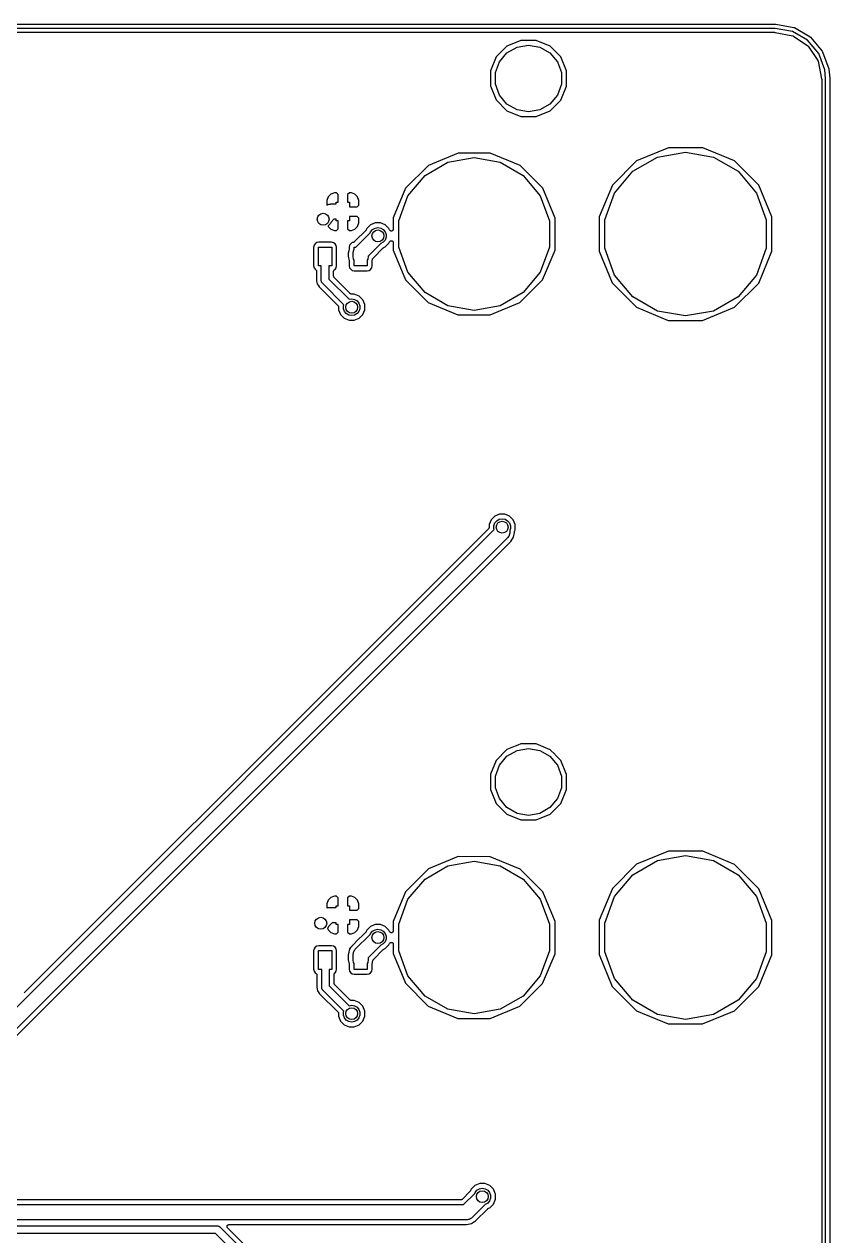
# Model space of a CAD drawing. Extents: x 51 to 137, y -158 to -25.
# Drawn here: x 93.5 to 136.5, y -90 to -25.3 of the extents above; entities that cross this region are included whole.
import ezdxf

# ---------------------------------------------------------------- set-up
doc = ezdxf.new("R2010")
doc.units = 0
doc.header["$MEASUREMENT"] = 0
doc.layers.add('BLACK', color=7, linetype='CONTINUOUS')

msp = doc.modelspace()

# ---------------------------------------------------------------- linework, layer by layer
at = {"layer": 'Black'}
for p, q in [((53.5813, -25.2857), (133.619, -25.2857)), ((133.609, -25.5143), (53.5863, -25.5143)), ((53.6226, -25.7175), (133.578, -25.7175)), ((133.578, -25.7175), (133.588, -25.7192)), ((133.588, -25.7192), (133.598, -25.7195)), ((133.598, -25.7195), (134.54, -25.9068)), ((134.531, -25.6768), (133.609, -25.5143)), ((133.619, -25.2857), (133.629, -25.2874)), ((133.629, -25.2874), (133.639, -25.2874)), ((133.639, -25.2874), (134.59, -25.4552)), ((135.332, -26.1396), (134.531, -25.6768)), ((134.59, -25.4552), (134.59, -25.4552)), ((134.59, -25.4552), (134.628, -25.4687)), ((134.628, -25.4687), (135.464, -25.9517)), ((119.284, -26.4576), (118.712, -27.0288)), ((120.032, -26.1489), (119.284, -26.4576)), ((119.287, -26.8141), (119.824, -26.5041)), ((119.824, -26.5041), (120.434, -26.3965)), ((120.84, -26.1497), (120.032, -26.1489)), ((120.434, -26.3965), (121.044, -26.5041)), ((121.587, -26.4597), (120.84, -26.1497)), ((121.044, -26.5041), (121.581, -26.8141)), ((122.158, -27.0318), (121.587, -26.4597)), ((134.54, -25.9068), (134.542, -25.9077)), ((134.542, -25.9077), (134.544, -25.9078)), ((134.544, -25.9078), (134.558, -25.914)), ((134.558, -25.914), (134.573, -25.9196)), ((134.573, -25.9196), (134.574, -25.9211)), ((134.574, -25.9211), (134.577, -25.922)), ((134.577, -25.922), (135.34, -26.4323)), ((135.927, -26.8487), (135.332, -26.1396)), ((135.34, -26.4323), (135.342, -26.4338)), ((135.342, -26.4338), (135.344, -26.4348)), ((135.344, -26.4348), (135.355, -26.446)), ((135.355, -26.446), (135.366, -26.4567)), ((135.366, -26.4567), (135.367, -26.4587)), ((135.367, -26.4587), (135.368, -26.4603)), ((135.368, -26.4603), (135.879, -27.224)), ((135.464, -25.9517), (135.495, -25.9772)), ((135.495, -25.9772), (136.115, -26.7172)), ((118.712, -27.0288), (118.402, -27.7753)), ((118.888, -27.2889), (119.287, -26.8141)), ((121.581, -26.8141), (121.98, -27.2889)), ((122.466, -27.7789), (122.158, -27.0318)), ((136.246, -27.7233), (135.927, -26.8487)), ((136.115, -26.7172), (136.135, -26.7516)), ((136.135, -26.7516), (136.466, -27.6592)), ((118.402, -27.7753), (118.402, -28.5837)), ((118.676, -27.8714), (118.888, -27.2889)), ((121.98, -27.2889), (122.192, -27.8714)), ((122.466, -28.5873), (122.466, -27.7789)), ((135.879, -27.224), (135.879, -27.2261)), ((135.879, -27.2261), (135.881, -27.2278)), ((135.881, -27.2278), (135.887, -27.2422)), ((135.887, -27.2422), (135.893, -27.2563)), ((135.893, -27.2563), (135.893, -27.2586)), ((135.893, -27.2586), (135.894, -27.2606)), ((135.894, -27.2606), (136.081, -28.2028)), ((136.286, -28.1863), (136.246, -27.7233)), ((136.466, -27.6592), (136.468, -27.6739)), ((136.468, -27.6739), (136.472, -27.6884)), ((136.472, -27.6884), (136.514, -28.1713)), ((118.676, -28.4912), (118.676, -27.8714)), ((122.192, -27.8714), (122.192, -28.4912)), ((136.081, -28.2028), (136.081, -28.2127)), ((136.081, -28.2127), (136.083, -28.2226)), ((136.083, -28.2226), (136.083, -119.88)), ((136.286, -119.911), (136.286, -28.1863)), ((136.514, -28.1713), (136.514, -28.1763)), ((136.514, -28.1763), (136.515, -28.1813)), ((136.515, -28.1813), (136.515, -119.921)), ((118.402, -28.5837), (118.71, -29.3308)), ((118.888, -29.0737), (118.676, -28.4912)), ((119.287, -29.5485), (118.888, -29.0737)), ((121.98, -29.0737), (121.581, -29.5485)), ((122.192, -28.4912), (121.98, -29.0737)), ((122.156, -29.3338), (122.466, -28.5873)), ((118.71, -29.3308), (119.281, -29.9029)), ((119.824, -29.8585), (119.287, -29.5485)), ((121.581, -29.5485), (121.044, -29.8585)), ((121.584, -29.9049), (122.156, -29.3338)), ((119.281, -29.9029), (120.028, -30.2129)), ((120.434, -29.9661), (119.824, -29.8585)), ((120.028, -30.2129), (120.836, -30.2137)), ((121.044, -29.8585), (120.434, -29.9661)), ((120.836, -30.2137), (121.584, -29.9049)), ((116.678, -32.1709), (115.09, -32.8268)), ((118.396, -32.1724), (116.678, -32.1709)), ((119.982, -32.8311), (118.396, -32.1724)), ((127.903, -31.8787), (126.208, -32.5791)), ((127.32, -32.3806), (128.816, -32.1169)), ((129.737, -31.8803), (127.903, -31.8787)), ((128.816, -32.1169), (130.312, -32.3806)), ((131.431, -32.5836), (129.737, -31.8803)), ((115.09, -32.8268), (113.875, -34.0405)), ((114.911, -33.3645), (116.138, -32.6561)), ((116.138, -32.6561), (117.533, -32.4101)), ((117.533, -32.4101), (118.928, -32.6561)), ((118.928, -32.6561), (120.155, -33.3645)), ((121.196, -34.0468), (119.982, -32.8311)), ((126.208, -32.5791), (124.91, -33.8748)), ((126.005, -33.1399), (127.32, -32.3806)), ((130.312, -32.3806), (131.627, -33.1399)), ((132.727, -33.8816), (131.431, -32.5836)), ((114, -34.4498), (114.911, -33.3645)), ((120.155, -33.3645), (121.066, -34.4498)), ((125.029, -34.3032), (126.005, -33.1399)), ((131.627, -33.1399), (132.603, -34.3032)), ((110.076, -34.2823), (109.89, -34.3597)), ((110.181, -34.2823), (110.076, -34.2823)), ((110.274, -34.3752), (110.181, -34.2823)), ((110.875, -34.2823), (110.782, -34.3752)), ((110.98, -34.2823), (110.875, -34.2823)), ((111.166, -34.3597), (110.98, -34.2823)), ((113.875, -34.0405), (113.216, -35.6269)), ((121.852, -35.6345), (121.196, -34.0468)), ((124.91, -33.8748), (124.207, -35.5686)), ((133.427, -35.5766), (132.727, -33.8816)), ((109.747, -34.5026), (109.669, -34.6893)), ((109.669, -34.6893), (109.669, -34.9438)), ((109.673, -34.9472), (109.708, -34.9226)), ((109.708, -34.9226), (109.725, -34.9179)), ((109.725, -34.9179), (109.741, -34.9089)), ((109.741, -34.9089), (109.793, -34.8997)), ((109.89, -34.3597), (109.747, -34.5026)), ((109.793, -34.8997), (109.844, -34.886)), ((109.844, -34.886), (109.862, -34.8875)), ((109.862, -34.8875), (109.88, -34.8844)), ((109.88, -34.8844), (110.177, -34.8844)), ((110.177, -34.8844), (110.177, -34.7903)), ((110.177, -34.7903), (110.274, -34.7903)), ((110.274, -34.7903), (110.274, -34.3752)), ((110.782, -34.3752), (110.782, -34.7903)), ((110.782, -34.7903), (110.879, -34.7903)), ((110.879, -34.7903), (110.879, -35.0367)), ((111.309, -34.5026), (111.166, -34.3597)), ((111.387, -34.6893), (111.309, -34.5026)), ((111.387, -34.9438), (111.387, -34.6893)), ((113.515, -35.7812), (114, -34.4498)), ((121.066, -34.4498), (121.551, -35.7812)), ((124.51, -35.7303), (125.029, -34.3032)), ((132.603, -34.3032), (133.122, -35.7303)), ((109.669, -34.9438), (109.673, -34.9472)), ((110.879, -35.0367), (111.294, -35.0367)), ((111.294, -35.5447), (110.879, -35.5447)), ((110.879, -35.5447), (110.879, -35.7911)), ((111.294, -35.0367), (111.387, -34.9438)), ((111.387, -35.6376), (111.294, -35.5447)), ((124.207, -35.5686), (124.205, -37.4026)), ((133.425, -37.4106), (133.427, -35.5766)), ((109.761, -36.039), (109.736, -36.0532)), ((109.736, -36.0532), (109.747, -36.0789)), ((109.747, -36.0789), (109.89, -36.2218)), ((109.86, -35.9203), (109.761, -36.039)), ((109.88, -35.8654), (109.86, -35.9203)), ((110.048, -35.6972), (109.88, -35.8654)), ((109.89, -36.2218), (110.076, -36.2991)), ((110.177, -35.6972), (110.048, -35.6972)), ((110.177, -35.7911), (110.177, -35.6972)), ((110.274, -35.7911), (110.177, -35.7911)), ((110.181, -36.2991), (110.274, -36.2062)), ((110.274, -36.2062), (110.274, -35.7911)), ((110.879, -35.7911), (110.782, -35.7911)), ((110.782, -35.7911), (110.782, -36.2062)), ((110.782, -36.2062), (110.875, -36.2991)), ((110.98, -36.2991), (111.166, -36.2218)), ((111.166, -36.2218), (111.309, -36.0789)), ((111.309, -36.0789), (111.387, -35.8921)), ((111.387, -35.8921), (111.387, -35.6376)), ((111.803, -36.19), (111.773, -36.2638)), ((112, -35.9937), (111.803, -36.19)), ((112.257, -35.8876), (112, -35.9937)), ((112.108, -36.2444), (112.242, -36.1669)), ((112.242, -36.1669), (112.395, -36.14)), ((112.535, -35.8878), (112.257, -35.8876)), ((112.395, -36.14), (112.548, -36.1669)), ((112.791, -35.9944), (112.535, -35.8878)), ((112.548, -36.1669), (112.682, -36.2444)), ((112.988, -36.191), (112.791, -35.9944)), ((113.02, -36.269), (112.988, -36.191)), ((113.216, -35.6269), (113.215, -36.2303)), ((113.515, -37.198), (113.515, -35.7812)), ((121.551, -35.7812), (121.551, -37.198)), ((121.85, -37.3523), (121.852, -35.6345)), ((124.51, -37.2489), (124.51, -35.7303)), ((133.122, -35.7303), (133.122, -37.2489)), ((110.076, -36.2991), (110.181, -36.2991)), ((110.875, -36.2991), (110.98, -36.2991)), ((111.387, -36.6607), (111.138, -36.9093)), ((111.218, -37.1881), (111.989, -36.4178)), ((111.56, -36.4873), (111.387, -36.6607)), ((111.751, -36.2967), (111.56, -36.4872)), ((111.56, -36.4872), (111.56, -36.4873)), ((111.56, -36.4873), (111.56, -36.4873)), ((111.752, -36.2949), (111.751, -36.2967)), ((111.754, -36.2935), (111.752, -36.2949)), ((111.762, -36.2805), (111.754, -36.2935)), ((111.771, -36.2678), (111.762, -36.2805)), ((111.773, -36.2638), (111.771, -36.2657)), ((111.771, -36.2657), (111.771, -36.2678)), ((111.989, -36.4178), (112.009, -36.3631)), ((112.009, -36.3631), (112.108, -36.2444)), ((112.682, -36.2444), (112.781, -36.3631)), ((112.781, -36.8093), (112.682, -36.928)), ((112.781, -36.3631), (112.834, -36.5087)), ((112.834, -36.6637), (112.781, -36.8093)), ((112.834, -36.5087), (112.834, -36.6637)), ((113.028, -36.2821), (113.02, -36.269)), ((113.036, -36.2955), (113.028, -36.2821)), ((113.037, -36.2969), (113.036, -36.2955)), ((113.039, -36.2988), (113.037, -36.2969)), ((113.038, -36.8747), (113.05, -36.8653)), ((113.051, -36.3082), (113.039, -36.2988)), ((113.05, -36.8653), (113.062, -36.8554)), ((113.063, -36.3182), (113.051, -36.3082)), ((113.062, -36.8554), (113.064, -36.8546)), ((113.065, -36.3189), (113.063, -36.3182)), ((113.064, -36.8546), (113.066, -36.8533)), ((113.067, -36.3203), (113.065, -36.3189)), ((113.066, -36.8533), (113.081, -36.8486)), ((113.081, -36.325), (113.067, -36.3203)), ((113.096, -36.3303), (113.081, -36.325)), ((113.081, -36.8486), (113.095, -36.8434)), ((113.095, -36.8434), (113.098, -36.8434)), ((113.098, -36.3303), (113.096, -36.3303)), ((113.1, -36.3309), (113.098, -36.3303)), ((113.098, -36.8434), (113.1, -36.8427)), ((113.116, -36.3303), (113.1, -36.3309)), ((113.1, -36.8427), (113.115, -36.8434)), ((113.115, -36.8434), (113.131, -36.8434)), ((113.131, -36.3303), (113.116, -36.3303)), ((113.133, -36.3295), (113.131, -36.3303)), ((113.131, -36.8434), (113.133, -36.8442)), ((113.136, -36.3294), (113.133, -36.3295)), ((113.133, -36.8442), (113.135, -36.8443)), ((113.135, -36.8443), (113.149, -36.8502)), ((113.15, -36.3235), (113.136, -36.3294)), ((113.149, -36.8502), (113.164, -36.8555)), ((113.164, -36.3183), (113.15, -36.3235)), ((113.166, -36.3168), (113.164, -36.3183)), ((113.164, -36.8555), (113.166, -36.8569)), ((113.168, -36.316), (113.166, -36.3168)), ((113.166, -36.8569), (113.168, -36.8578)), ((113.18, -36.3055), (113.168, -36.316)), ((113.168, -36.8578), (113.179, -36.8682)), ((113.179, -36.8682), (113.191, -36.8782)), ((113.191, -36.2956), (113.18, -36.3055)), ((113.193, -36.2937), (113.191, -36.2956)), ((113.194, -36.2921), (113.193, -36.2937)), ((113.201, -36.2784), (113.194, -36.2921)), ((113.209, -36.2651), (113.201, -36.2784)), ((113.21, -36.2609), (113.209, -36.2629)), ((113.209, -36.2629), (113.209, -36.2651)), ((113.213, -36.2455), (113.21, -36.2609)), ((113.215, -36.2303), (113.213, -36.2455)), ((108.989, -37.0883), (108.967, -37.1982)), ((108.967, -37.1982), (108.967, -38.1791)), ((109.046, -37.0039), (108.989, -37.0883)), ((109.131, -36.9478), (109.046, -37.0039)), ((109.237, -36.9271), (109.131, -36.9478)), ((109.228, -38.1889), (109.228, -37.1881)), ((109.228, -37.1881), (109.929, -37.1881)), ((109.918, -36.9271), (109.237, -36.9271)), ((110.028, -36.9492), (109.918, -36.9271)), ((109.929, -37.1881), (109.929, -38.1889)), ((110.113, -37.0062), (110.028, -36.9492)), ((110.169, -37.0915), (110.113, -37.0062)), ((110.19, -37.1979), (110.169, -37.0915)), ((110.19, -38.1788), (110.19, -37.1979)), ((110.843, -37.3871), (110.818, -37.5131)), ((110.818, -37.5131), (110.818, -37.6785)), ((110.865, -37.2772), (110.843, -37.3871)), ((110.843, -37.3871), (110.843, -37.3871)), ((110.843, -37.3871), (110.843, -37.3871)), ((110.866, -37.2574), (110.865, -37.2672)), ((110.865, -37.2672), (110.865, -37.2772)), ((110.889, -37.0883), (110.866, -37.1982)), ((110.866, -37.1982), (110.866, -37.2574)), ((110.945, -37.0039), (110.889, -37.0883)), ((111.031, -36.9478), (110.945, -37.0039)), ((111.085, -36.9372), (111.031, -36.9478)), ((111.072, -37.5031), (111.075, -37.4855)), ((111.072, -37.6885), (111.072, -37.5031)), ((111.073, -37.4677), (111.087, -37.4164)), ((111.075, -37.4855), (111.073, -37.4677)), ((111.097, -36.9327), (111.085, -36.9372)), ((111.087, -37.4164), (111.096, -37.3641)), ((111.096, -37.3641), (111.105, -37.3486)), ((111.109, -36.9295), (111.097, -36.9327)), ((111.105, -37.3486), (111.11, -37.3313)), ((111.113, -36.9265), (111.109, -36.9295)), ((111.11, -37.3313), (111.127, -37.306)), ((111.118, -36.9246), (111.113, -36.9265)), ((111.128, -36.9164), (111.118, -36.9246)), ((111.127, -37.306), (111.127, -37.1881)), ((111.127, -37.1881), (111.218, -37.1881)), ((111.138, -36.9093), (111.128, -36.9164)), ((112.554, -37.0016), (111.884, -37.6714)), ((112.136, -37.7792), (112.684, -37.2309)), ((112.682, -36.928), (112.554, -37.0016)), ((112.684, -37.2309), (112.686, -37.2295)), ((112.686, -37.2295), (112.688, -37.2277)), ((112.688, -37.2277), (112.701, -37.2195)), ((112.701, -37.2195), (112.713, -37.2106)), ((112.713, -37.2106), (112.715, -37.21)), ((112.715, -37.21), (112.717, -37.2088)), ((112.717, -37.2088), (112.79, -37.1787)), ((112.79, -37.1787), (112.987, -36.9824)), ((112.987, -36.9824), (113.019, -36.9045)), ((113.019, -36.9045), (113.027, -36.8914)), ((113.027, -36.8914), (113.035, -36.878)), ((113.035, -36.878), (113.037, -36.8766)), ((113.037, -36.8766), (113.038, -36.8747)), ((113.191, -36.8782), (113.192, -36.8801)), ((113.192, -36.8801), (113.194, -36.8816)), ((113.194, -36.8816), (113.201, -36.8954)), ((113.201, -36.8954), (113.209, -36.9088)), ((113.209, -36.9088), (113.209, -36.911)), ((113.209, -36.911), (113.21, -36.913)), ((113.21, -36.913), (113.212, -36.9283)), ((113.212, -36.9283), (113.215, -36.9435)), ((113.215, -36.9435), (113.214, -37.3447)), ((113.214, -37.3447), (113.87, -38.9324)), ((114, -38.5294), (113.515, -37.198)), ((121.551, -37.198), (121.066, -38.5294)), ((121.191, -38.9387), (121.85, -37.3523)), ((124.205, -37.4026), (124.905, -39.0976)), ((125.029, -38.676), (124.51, -37.2489)), ((133.122, -37.2489), (132.603, -38.676)), ((132.722, -39.1044), (133.425, -37.4106)), ((110.818, -37.6785), (110.865, -37.9144)), ((110.865, -37.9144), (110.865, -37.9244)), ((110.865, -37.9244), (110.866, -37.9342)), ((110.866, -37.9342), (110.866, -38.1791)), ((111.096, -37.8275), (111.072, -37.6885)), ((111.127, -37.8818), (111.096, -37.8275)), ((111.127, -38.1889), (111.127, -37.8818)), ((111.86, -37.8275), (111.828, -37.8819)), ((111.828, -37.8819), (111.828, -38.1889)), ((111.884, -37.6885), (111.86, -37.8275)), ((111.884, -37.6714), (111.884, -37.6885)), ((112.089, -37.9346), (112.091, -37.9248)), ((112.089, -38.1788), (112.089, -37.9346)), ((112.091, -37.9148), (112.108, -37.8313)), ((112.091, -37.9248), (112.091, -37.9148)), ((112.108, -37.8313), (112.112, -37.8199)), ((112.112, -37.8199), (112.116, -37.8081)), ((112.116, -37.8081), (112.119, -37.8036)), ((112.119, -37.8036), (112.121, -37.7984)), ((112.121, -37.7984), (112.129, -37.7892)), ((112.129, -37.7892), (112.136, -37.7792)), ((108.967, -38.1791), (108.987, -38.2854)), ((108.987, -38.2854), (109.043, -38.3708)), ((109.043, -38.3708), (109.076, -38.3929)), ((109.076, -38.3929), (109.086, -38.4028)), ((109.086, -38.4028), (109.097, -38.4118)), ((109.097, -38.4118), (109.099, -38.4149)), ((109.099, -38.4149), (109.101, -38.4174)), ((109.101, -38.4174), (109.108, -38.4302)), ((109.108, -38.4302), (109.115, -38.4424)), ((109.115, -38.4424), (109.115, -38.4459)), ((109.115, -38.4459), (109.117, -38.4492)), ((109.117, -38.4492), (109.118, -38.4632)), ((109.118, -38.4632), (109.121, -38.4771)), ((109.121, -38.4771), (109.121, -38.9663)), ((109.375, -38.1889), (109.228, -38.1889)), ((109.375, -38.9763), (109.375, -38.1889)), ((109.929, -38.1889), (109.781, -38.1889)), ((109.781, -38.1889), (109.781, -38.8921)), ((110.035, -38.4774), (110.038, -38.4629)), ((110.035, -38.7448), (110.035, -38.4774)), ((110.036, -38.7492), (110.035, -38.7448)), ((110.036, -38.7537), (110.036, -38.7492)), ((110.039, -38.7665), (110.036, -38.7537)), ((110.038, -38.4629), (110.039, -38.4482)), ((110.039, -38.4482), (110.041, -38.4456)), ((110.041, -38.7796), (110.039, -38.7665)), ((110.041, -38.4426), (110.049, -38.4299)), ((110.041, -38.4456), (110.041, -38.4426)), ((110.044, -38.7834), (110.041, -38.7796)), ((110.045, -38.7878), (110.044, -38.7834)), ((110.052, -38.7986), (110.045, -38.7878)), ((110.049, -38.4299), (110.055, -38.4167)), ((110.059, -38.8101), (110.052, -38.7986)), ((110.055, -38.4167), (110.057, -38.4146)), ((110.057, -38.4146), (110.059, -38.4121)), ((110.059, -38.4121), (110.07, -38.4026)), ((110.062, -38.813), (110.059, -38.8101)), ((110.065, -38.8167), (110.062, -38.813)), ((110.07, -38.4026), (110.081, -38.3925)), ((110.081, -38.3925), (110.111, -38.3731)), ((110.111, -38.3731), (110.167, -38.2887)), ((110.167, -38.2887), (110.19, -38.1788)), ((110.866, -38.1791), (110.887, -38.2854)), ((110.887, -38.2854), (110.943, -38.3708)), ((110.943, -38.3708), (111.028, -38.4278)), ((111.028, -38.4278), (111.138, -38.4498)), ((111.828, -38.1889), (111.127, -38.1889)), ((111.138, -38.4498), (111.819, -38.4498)), ((111.819, -38.4498), (111.925, -38.4292)), ((111.925, -38.4292), (112.01, -38.3731)), ((112.01, -38.3731), (112.067, -38.2887)), ((112.067, -38.2887), (112.089, -38.1788)), ((114.911, -39.6147), (114, -38.5294)), ((121.066, -38.5294), (120.155, -39.6147)), ((126.005, -39.8393), (125.029, -38.676)), ((132.603, -38.676), (131.627, -39.8393)), ((109.121, -38.9663), (109.141, -39.0685)), ((109.141, -39.0685), (109.141, -39.0685)), ((109.141, -39.0685), (109.141, -39.0685)), ((109.141, -39.0685), (109.157, -39.1505)), ((109.157, -39.1505), (109.205, -39.2215)), ((109.205, -39.2215), (109.205, -39.2215)), ((109.205, -39.2215), (109.205, -39.2215)), ((109.205, -39.2215), (109.262, -39.3067)), ((109.262, -39.3067), (110.27, -40.3146)), ((109.376, -38.9851), (109.375, -38.9763)), ((109.376, -38.994), (109.376, -38.9851)), ((109.382, -39.0197), (109.376, -38.994)), ((109.387, -39.0458), (109.382, -39.0197)), ((109.392, -39.0535), (109.387, -39.0458)), ((109.394, -39.0622), (109.392, -39.0535)), ((109.409, -39.0839), (109.394, -39.0622)), ((109.422, -39.1069), (109.409, -39.0839)), ((109.429, -39.1127), (109.422, -39.1069)), ((109.434, -39.12), (109.429, -39.1127)), ((110.578, -40.2641), (109.434, -39.12)), ((109.781, -38.8921), (110.863, -39.9738)), ((110.274, -39.0257), (110.065, -38.8167)), ((110.304, -39.0555), (110.274, -39.0257)), ((110.916, -39.6679), (110.304, -39.0555)), ((110.304, -39.0555), (110.304, -39.0555)), ((113.87, -38.9324), (115.084, -40.1481)), ((119.976, -40.1524), (121.191, -38.9387)), ((124.905, -39.0976), (126.201, -40.3956)), ((131.424, -40.4001), (132.722, -39.1044)), ((110.863, -39.9738), (110.998, -39.95)), ((110.92, -39.6705), (110.916, -39.6679)), ((110.923, -39.6739), (110.92, -39.6705)), ((110.934, -39.6805), (110.923, -39.6739)), ((110.945, -39.6882), (110.934, -39.6805)), ((110.949, -39.6893), (110.945, -39.6882)), ((110.953, -39.6915), (110.949, -39.6893)), ((110.966, -39.6939), (110.953, -39.6915)), ((110.979, -39.6973), (110.966, -39.6939)), ((110.984, -39.6969), (110.979, -39.6973)), ((110.988, -39.6977), (110.984, -39.6969)), ((111.138, -39.6978), (110.988, -39.6977)), ((110.998, -39.95), (111.151, -39.9769)), ((111.394, -39.8044), (111.138, -39.6978)), ((111.151, -39.9769), (111.285, -40.0544)), ((111.285, -40.0544), (111.384, -40.1731)), ((111.591, -40.001), (111.394, -39.8044)), ((111.697, -40.2579), (111.591, -40.001)), ((116.138, -40.3231), (114.911, -39.6147)), ((120.155, -39.6147), (118.928, -40.3231)), ((127.32, -40.5986), (126.005, -39.8393)), ((131.627, -39.8393), (130.312, -40.5986)), ((110.27, -40.3146), (110.272, -40.3183)), ((110.272, -40.3183), (110.276, -40.3212)), ((110.276, -40.3212), (110.282, -40.3326)), ((110.282, -40.3326), (110.29, -40.3435)), ((110.29, -40.3435), (110.291, -40.3478)), ((110.291, -40.3478), (110.293, -40.3517)), ((110.293, -40.3517), (110.296, -40.3648)), ((110.296, -40.3648), (110.299, -40.3775)), ((110.299, -40.3775), (110.299, -40.382)), ((110.299, -40.382), (110.3, -40.3865)), ((110.3, -40.3865), (110.299, -40.5345)), ((110.299, -40.5345), (110.405, -40.7914)), ((110.559, -40.3187), (110.578, -40.2641)), ((110.559, -40.4737), (110.559, -40.3187)), ((110.612, -40.6193), (110.559, -40.4737)), ((110.711, -40.738), (110.612, -40.6193)), ((110.845, -40.8155), (110.711, -40.738)), ((111.285, -40.738), (111.151, -40.8155)), ((111.384, -40.6193), (111.285, -40.738)), ((111.384, -40.1731), (111.437, -40.3187)), ((111.437, -40.4737), (111.384, -40.6193)), ((111.437, -40.3187), (111.437, -40.4737)), ((111.59, -40.7924), (111.696, -40.5357)), ((111.696, -40.5357), (111.697, -40.2579)), ((115.084, -40.1481), (116.67, -40.8068)), ((117.533, -40.5691), (116.138, -40.3231)), ((118.928, -40.3231), (117.533, -40.5691)), ((118.388, -40.8083), (119.976, -40.1524)), ((126.201, -40.3956), (127.895, -41.0989)), ((128.816, -40.8623), (127.32, -40.5986)), ((130.312, -40.5986), (128.816, -40.8623)), ((129.729, -41.1005), (131.424, -40.4001)), ((110.405, -40.7914), (110.602, -40.988)), ((110.602, -40.988), (110.858, -41.0946)), ((110.998, -40.8424), (110.845, -40.8155)), ((110.858, -41.0946), (111.136, -41.0948)), ((111.151, -40.8155), (110.998, -40.8424)), ((111.136, -41.0948), (111.393, -40.9887)), ((111.393, -40.9887), (111.59, -40.7924)), ((116.67, -40.8068), (118.388, -40.8083)), ((127.895, -41.0989), (129.729, -41.1005)), ((118.437, -51.7434), (118.331, -52)), ((118.634, -51.5471), (118.437, -51.7434)), ((118.891, -51.441), (118.634, -51.5471)), ((118.742, -51.7978), (118.876, -51.7203)), ((118.876, -51.7203), (119.029, -51.6934)), ((119.169, -51.4412), (118.891, -51.441)), ((119.029, -51.6934), (119.182, -51.7203)), ((119.425, -51.5478), (119.169, -51.4412)), ((119.182, -51.7203), (119.316, -51.7978)), ((119.622, -51.7444), (119.425, -51.5478)), ((119.728, -52.0013), (119.622, -51.7444)), ((84.8244, -86.0574), (118.61, -52.2721)), ((118.301, -52.2217), (111.697, -58.8259)), ((118.303, -52.2181), (118.301, -52.2217)), ((118.307, -52.2153), (118.303, -52.2181)), ((118.313, -52.2037), (118.307, -52.2153)), ((118.321, -52.1928), (118.313, -52.2037)), ((118.322, -52.1885), (118.321, -52.1928)), ((118.324, -52.1847), (118.322, -52.1885)), ((118.327, -52.1716), (118.324, -52.1847)), ((118.33, -52.1587), (118.327, -52.1716)), ((118.331, -52.15), (118.33, -52.1543)), ((118.33, -52.1543), (118.33, -52.1587)), ((118.331, -52), (118.331, -52.15)), ((118.59, -52.0621), (118.643, -51.9165)), ((118.59, -52.2171), (118.59, -52.0621)), ((118.61, -52.2721), (118.59, -52.2171)), ((118.643, -51.9165), (118.742, -51.7978)), ((119.316, -51.7978), (119.416, -51.9165)), ((119.416, -51.9165), (119.469, -52.0621)), ((119.469, -52.2171), (119.435, -52.3078)), ((119.435, -52.3078), (119.435, -52.4274)), ((119.469, -52.0621), (119.469, -52.2171)), ((119.689, -52.3909), (119.69, -52.3886)), ((119.689, -52.4174), (119.689, -52.3909)), ((119.69, -52.3863), (119.693, -52.3713)), ((119.69, -52.3886), (119.69, -52.3863)), ((119.693, -52.3713), (119.696, -52.3561)), ((119.696, -52.3561), (119.697, -52.3541)), ((119.697, -52.3519), (119.727, -52.2791)), ((119.697, -52.3541), (119.697, -52.3519)), ((119.727, -52.2791), (119.728, -52.0013)), ((119.316, -52.7148), (85.2801, -86.7512)), ((85.4667, -86.9237), (119.489, -52.9015)), ((119.327, -52.7001), (119.316, -52.7148)), ((119.34, -52.6886), (119.327, -52.7001)), ((119.367, -52.6426), (119.34, -52.6886)), ((119.397, -52.5992), (119.367, -52.6426)), ((119.402, -52.5819), (119.397, -52.5992)), ((119.411, -52.5664), (119.402, -52.5819)), ((119.42, -52.5141), (119.411, -52.5664)), ((119.434, -52.4628), (119.42, -52.5141)), ((119.435, -52.4274), (119.432, -52.445)), ((119.432, -52.445), (119.434, -52.4628)), ((119.489, -52.9015), (119.637, -52.6794)), ((119.637, -52.6794), (119.689, -52.4174)), ((111.697, -58.8259), (93.5239, -76.9986)), ((119.284, -64.0191), (118.712, -64.5903)), ((119.728, -63.836), (119.284, -64.0191)), ((119.868, -63.778), (119.728, -63.836)), ((119.824, -64.0656), (120.434, -63.958)), ((120.032, -63.7104), (119.868, -63.778)), ((119.868, -63.778), (119.868, -63.778)), ((120.84, -63.7112), (120.032, -63.7104)), ((120.434, -63.958), (121.044, -64.0656)), ((121.587, -64.0212), (120.84, -63.7112)), ((121.852, -64.2868), (121.587, -64.0212)), ((118.712, -64.5903), (118.402, -65.3368)), ((118.888, -64.8504), (119.287, -64.3756)), ((119.287, -64.3756), (119.824, -64.0656)), ((121.044, -64.0656), (121.581, -64.3756)), ((121.581, -64.3756), (121.98, -64.8504)), ((121.881, -64.3166), (121.852, -64.2868)), ((122.158, -64.5933), (121.881, -64.3166)), ((122.466, -65.3404), (122.158, -64.5933)), ((118.676, -65.4329), (118.888, -64.8504)), ((121.98, -64.8504), (122.192, -65.4329)), ((118.402, -65.3368), (118.402, -66.1452)), ((118.676, -66.0527), (118.676, -65.4329)), ((122.192, -65.4329), (122.192, -66.0527)), ((122.466, -66.1488), (122.466, -65.3404)), ((118.402, -66.1452), (118.71, -66.8923)), ((118.888, -66.6352), (118.676, -66.0527)), ((122.192, -66.0527), (121.98, -66.6352)), ((122.156, -66.8953), (122.466, -66.1488)), ((118.71, -66.8923), (119.281, -67.4644)), ((119.287, -67.11), (118.888, -66.6352)), ((119.824, -67.42), (119.287, -67.11)), ((121.581, -67.11), (121.044, -67.42)), ((121.98, -66.6352), (121.581, -67.11)), ((121.584, -67.4664), (122.156, -66.8953)), ((119.281, -67.4644), (120.028, -67.7744)), ((120.434, -67.5276), (119.824, -67.42)), ((120.028, -67.7744), (120.836, -67.7752)), ((121.044, -67.42), (120.434, -67.5276)), ((120.836, -67.7752), (121.584, -67.4664)), ((116.678, -69.7325), (115.09, -70.3884)), ((118.396, -69.734), (116.678, -69.7325)), ((119.982, -70.3927), (118.396, -69.734)), ((127.903, -69.4403), (126.208, -70.1407)), ((127.32, -69.9422), (128.816, -69.6785)), ((129.737, -69.4419), (127.903, -69.4403)), ((128.816, -69.6785), (130.312, -69.9422)), ((131.431, -70.1452), (129.737, -69.4419)), ((115.09, -70.3884), (113.875, -71.6021)), ((114.911, -70.9261), (116.138, -70.2177)), ((116.138, -70.2177), (117.533, -69.9717)), ((117.533, -69.9717), (118.928, -70.2177)), ((118.928, -70.2177), (120.155, -70.9261)), ((121.196, -71.6084), (119.982, -70.3927)), ((126.208, -70.1407), (124.91, -71.4364)), ((126.005, -70.7015), (127.32, -69.9422)), ((130.312, -69.9422), (131.627, -70.7015)), ((132.727, -71.4432), (131.431, -70.1452)), ((114, -72.0114), (114.911, -70.9261)), ((120.155, -70.9261), (121.066, -72.0114)), ((125.029, -71.8648), (126.005, -70.7015)), ((131.627, -70.7015), (132.603, -71.8648)), ((113.875, -71.6021), (113.216, -73.1885)), ((121.852, -73.1961), (121.196, -71.6084)), ((124.91, -71.4364), (124.207, -73.1302)), ((133.427, -73.1382), (132.727, -71.4432)), ((109.747, -72.0642), (109.669, -72.2509)), ((109.669, -72.2509), (109.669, -72.4661)), ((109.697, -72.4612), (109.749, -72.4474)), ((109.89, -71.9213), (109.747, -72.0642)), ((109.749, -72.4474), (109.766, -72.449)), ((109.766, -72.449), (109.784, -72.4459)), ((109.784, -72.4459), (110.177, -72.4459)), ((110.076, -71.8439), (109.89, -71.9213)), ((110.181, -71.8439), (110.076, -71.8439)), ((110.177, -72.4459), (110.177, -72.3519)), ((110.177, -72.3519), (110.274, -72.3519)), ((110.274, -71.9368), (110.181, -71.8439)), ((110.274, -72.3519), (110.274, -71.9368)), ((110.875, -71.8439), (110.782, -71.9368)), ((110.782, -71.9368), (110.782, -72.3519)), ((110.782, -72.3519), (110.879, -72.3519)), ((110.98, -71.8439), (110.875, -71.8439)), ((110.879, -72.3519), (110.879, -72.5983)), ((111.166, -71.9213), (110.98, -71.8439)), ((111.309, -72.0642), (111.166, -71.9213)), ((111.387, -72.2509), (111.309, -72.0642)), ((111.387, -72.5054), (111.387, -72.2509)), ((113.515, -73.3428), (114, -72.0114)), ((121.066, -72.0114), (121.551, -73.3428)), ((124.51, -73.2919), (125.029, -71.8648)), ((132.603, -71.8648), (133.122, -73.2919)), ((109.669, -72.4661), (109.697, -72.4612)), ((110.879, -72.5983), (111.294, -72.5983)), ((111.294, -72.5983), (111.387, -72.5054)), ((109.733, -73.5123), (109.707, -73.544)), ((109.707, -73.544), (109.747, -73.6405)), ((109.753, -73.4577), (109.733, -73.5123)), ((109.747, -73.6405), (109.89, -73.7834)), ((109.952, -73.2587), (109.753, -73.4577)), ((110.177, -73.2587), (109.952, -73.2587)), ((110.177, -73.3527), (110.177, -73.2587)), ((110.274, -73.3527), (110.177, -73.3527)), ((110.274, -73.7678), (110.274, -73.3527)), ((110.879, -73.3527), (110.782, -73.3527)), ((110.782, -73.3527), (110.782, -73.7678)), ((111.294, -73.1063), (110.879, -73.1063)), ((110.879, -73.1063), (110.879, -73.3527)), ((111.166, -73.7834), (111.309, -73.6405)), ((111.387, -73.1992), (111.294, -73.1063)), ((111.309, -73.6405), (111.387, -73.4537)), ((111.387, -73.4537), (111.387, -73.1992)), ((111.762, -73.7455), (111.754, -73.7585)), ((111.771, -73.7328), (111.762, -73.7455)), ((111.773, -73.7288), (111.771, -73.7307)), ((111.771, -73.7307), (111.771, -73.7328)), ((111.803, -73.655), (111.773, -73.7288)), ((112, -73.4587), (111.803, -73.655)), ((112.257, -73.3526), (112, -73.4587)), ((112.009, -73.8281), (112.108, -73.7094)), ((112.108, -73.7094), (112.242, -73.6319)), ((112.242, -73.6319), (112.395, -73.605)), ((112.535, -73.3528), (112.257, -73.3526)), ((112.395, -73.605), (112.548, -73.6319)), ((112.791, -73.4594), (112.535, -73.3528)), ((112.548, -73.6319), (112.682, -73.7094)), ((112.682, -73.7094), (112.781, -73.8281)), ((112.988, -73.656), (112.791, -73.4594)), ((113.02, -73.7342), (112.988, -73.656)), ((113.028, -73.7473), (113.02, -73.7342)), ((113.201, -73.7436), (113.194, -73.7574)), ((113.209, -73.7303), (113.201, -73.7436)), ((113.21, -73.7281), (113.209, -73.7303)), ((113.211, -73.7261), (113.21, -73.7281)), ((113.213, -73.7107), (113.211, -73.7261)), ((113.215, -73.6955), (113.213, -73.7107)), ((113.216, -73.1885), (113.215, -73.6955)), ((113.515, -74.7596), (113.515, -73.3428)), ((121.551, -73.3428), (121.551, -74.7596)), ((121.85, -74.9139), (121.852, -73.1961)), ((124.207, -73.1302), (124.205, -74.9642)), ((124.51, -74.8105), (124.51, -73.2919)), ((133.122, -73.2919), (133.122, -74.8105)), ((133.425, -74.9722), (133.427, -73.1382)), ((109.89, -73.7834), (110.076, -73.8607)), ((110.076, -73.8607), (110.181, -73.8607)), ((110.181, -73.8607), (110.274, -73.7678)), ((110.782, -73.7678), (110.875, -73.8607)), ((110.875, -73.8607), (110.98, -73.8607)), ((110.98, -73.8607), (111.166, -73.7834)), ((111.387, -74.1257), (111.018, -74.4941)), ((111.191, -74.6807), (111.989, -73.8828)), ((111.56, -73.9523), (111.387, -74.1257)), ((111.751, -73.7617), (111.56, -73.9523)), ((111.752, -73.7599), (111.751, -73.7617)), ((111.754, -73.7585), (111.752, -73.7599)), ((111.989, -73.8828), (112.009, -73.8281)), ((112.682, -74.393), (112.554, -74.4666)), ((112.781, -74.2743), (112.682, -74.393)), ((112.781, -73.8281), (112.834, -73.9737)), ((112.834, -74.1287), (112.781, -74.2743)), ((112.834, -73.9737), (112.834, -74.1287)), ((112.987, -74.4474), (113.019, -74.3693)), ((113.019, -74.3693), (113.028, -74.3562)), ((113.036, -73.7607), (113.028, -73.7473)), ((113.028, -74.3562), (113.035, -74.3428)), ((113.035, -74.3428), (113.037, -74.3414)), ((113.038, -73.7621), (113.036, -73.7607)), ((113.037, -74.3414), (113.038, -74.3395)), ((113.039, -73.764), (113.038, -73.7621)), ((113.038, -74.3395), (113.051, -74.3301)), ((113.051, -73.7734), (113.039, -73.764)), ((113.063, -73.7834), (113.051, -73.7734)), ((113.051, -74.3301), (113.062, -74.3202)), ((113.062, -74.3202), (113.064, -74.3194)), ((113.065, -73.7841), (113.063, -73.7834)), ((113.064, -74.3194), (113.066, -74.3181)), ((113.067, -73.7855), (113.065, -73.7841)), ((113.066, -74.3181), (113.081, -74.3134)), ((113.081, -73.7902), (113.067, -73.7855)), ((113.096, -73.7955), (113.081, -73.7902)), ((113.081, -74.3134), (113.096, -74.3081)), ((113.098, -73.7955), (113.096, -73.7955)), ((113.096, -74.3081), (113.098, -74.3082)), ((113.1, -73.7961), (113.098, -73.7955)), ((113.098, -74.3082), (113.1, -74.3075)), ((113.116, -73.7955), (113.1, -73.7961)), ((113.1, -74.3075), (113.115, -74.3082)), ((113.115, -74.3082), (113.131, -74.3082)), ((113.131, -73.7955), (113.116, -73.7955)), ((113.133, -73.7947), (113.131, -73.7955)), ((113.131, -74.3082), (113.133, -74.3089)), ((113.136, -73.7946), (113.133, -73.7947)), ((113.133, -74.3089), (113.135, -74.309)), ((113.135, -74.309), (113.149, -74.315)), ((113.15, -73.7887), (113.136, -73.7946)), ((113.149, -74.315), (113.164, -74.3203)), ((113.164, -73.7835), (113.15, -73.7887)), ((113.166, -73.782), (113.164, -73.7835)), ((113.164, -74.3203), (113.166, -74.3217)), ((113.168, -73.7812), (113.166, -73.782)), ((113.166, -74.3217), (113.168, -74.3226)), ((113.18, -73.7707), (113.168, -73.7812)), ((113.168, -74.3226), (113.179, -74.333)), ((113.179, -74.333), (113.191, -74.343)), ((113.191, -73.7608), (113.18, -73.7707)), ((113.193, -73.7589), (113.191, -73.7608)), ((113.191, -74.343), (113.192, -74.3449)), ((113.192, -74.3449), (113.194, -74.3464)), ((113.194, -73.7574), (113.193, -73.7589)), ((113.194, -74.3464), (113.201, -74.3602)), ((113.201, -74.3602), (113.209, -74.3736)), ((113.209, -74.3736), (113.209, -74.3758)), ((113.209, -74.3758), (113.21, -74.3778)), ((113.21, -74.3778), (113.212, -74.3931)), ((108.989, -74.6499), (108.967, -74.7598)), ((108.967, -74.7598), (108.967, -75.7407)), ((109.046, -74.5655), (108.989, -74.6499)), ((109.131, -74.5094), (109.046, -74.5655)), ((109.237, -74.4887), (109.131, -74.5094)), ((109.228, -75.7505), (109.228, -74.7497)), ((109.228, -74.7497), (109.929, -74.7497)), ((109.918, -74.4887), (109.237, -74.4887)), ((110.028, -74.5108), (109.918, -74.4887)), ((109.929, -74.7497), (109.929, -75.7505)), ((110.113, -74.5678), (110.028, -74.5108)), ((110.169, -74.6531), (110.113, -74.5678)), ((110.19, -74.7595), (110.169, -74.6531)), ((110.19, -75.7404), (110.19, -74.7595)), ((110.843, -74.8521), (110.818, -74.9781)), ((110.818, -74.9781), (110.818, -75.2401)), ((110.87, -74.7136), (110.843, -74.8521)), ((110.843, -74.8521), (110.843, -74.8521)), ((110.843, -74.8521), (110.843, -74.8521)), ((110.874, -74.703), (110.87, -74.7136)), ((110.881, -74.6888), (110.874, -74.703)), ((110.882, -74.6846), (110.881, -74.6866)), ((110.881, -74.6866), (110.881, -74.6888)), ((110.889, -74.6499), (110.882, -74.6846)), ((110.945, -74.5655), (110.889, -74.6499)), ((110.973, -74.5476), (110.945, -74.5655)), ((110.975, -74.5458), (110.973, -74.5476)), ((110.977, -74.5446), (110.975, -74.5458)), ((110.987, -74.5338), (110.977, -74.5446)), ((110.998, -74.5234), (110.987, -74.5338)), ((111, -74.5211), (110.998, -74.5234)), ((111.001, -74.5192), (111, -74.5211)), ((111.018, -74.4941), (111.001, -74.5192)), ((111.072, -74.9681), (111.075, -74.9505)), ((111.072, -75.2501), (111.072, -74.9681)), ((111.073, -74.9327), (111.087, -74.8814)), ((111.075, -74.9505), (111.073, -74.9327)), ((111.087, -74.8814), (111.096, -74.8291)), ((111.096, -74.8291), (111.105, -74.8136)), ((111.105, -74.8136), (111.11, -74.7963)), ((111.11, -74.7963), (111.127, -74.771)), ((111.127, -74.771), (111.127, -74.7497)), ((111.127, -74.7497), (111.142, -74.7497)), ((111.142, -74.7497), (111.167, -74.7069)), ((111.167, -74.7069), (111.18, -74.6954)), ((111.18, -74.6954), (111.191, -74.6807)), ((112.554, -74.4666), (111.884, -75.1364)), ((112.16, -75.2203), (112.684, -74.6959)), ((112.684, -74.6959), (112.686, -74.6945)), ((112.686, -74.6945), (112.688, -74.6927)), ((112.688, -74.6927), (112.701, -74.6845)), ((112.701, -74.6845), (112.713, -74.6756)), ((112.713, -74.6756), (112.715, -74.675)), ((112.715, -74.675), (112.717, -74.6738)), ((112.717, -74.6738), (112.79, -74.6437)), ((112.79, -74.6437), (112.987, -74.4474)), ((113.212, -74.3931), (113.215, -74.4083)), ((113.215, -74.4083), (113.214, -74.9063)), ((113.214, -74.9063), (113.87, -76.494)), ((114, -76.091), (113.515, -74.7596)), ((121.551, -74.7596), (121.066, -76.091)), ((121.191, -76.5003), (121.85, -74.9139)), ((124.205, -74.9642), (124.905, -76.6592)), ((125.029, -76.2376), (124.51, -74.8105)), ((133.122, -74.8105), (132.603, -76.2376)), ((132.722, -76.666), (133.425, -74.9722)), ((110.818, -75.2401), (110.865, -75.476)), ((110.865, -75.476), (110.865, -75.486)), ((110.865, -75.486), (110.866, -75.4958)), ((110.866, -75.4958), (110.866, -75.7407)), ((111.096, -75.3891), (111.072, -75.2501)), ((111.127, -75.4434), (111.096, -75.3891)), ((111.127, -75.7505), (111.127, -75.4434)), ((111.86, -75.3891), (111.828, -75.4435)), ((111.828, -75.4435), (111.828, -75.7505)), ((111.884, -75.2501), (111.86, -75.3891)), ((111.884, -75.1364), (111.884, -75.2501)), ((112.089, -75.4962), (112.091, -75.4864)), ((112.089, -75.7404), (112.089, -75.4962)), ((112.091, -75.4764), (112.132, -75.2723)), ((112.091, -75.4864), (112.091, -75.4764)), ((112.132, -75.2723), (112.136, -75.2609)), ((112.136, -75.2609), (112.14, -75.2492)), ((112.14, -75.2492), (112.143, -75.2446)), ((112.143, -75.2446), (112.145, -75.2394)), ((112.145, -75.2394), (112.153, -75.2302)), ((112.153, -75.2302), (112.16, -75.2203)), ((108.967, -75.7407), (108.987, -75.847)), ((108.987, -75.847), (109.043, -75.9324)), ((109.043, -75.9324), (109.099, -75.9701)), ((109.099, -75.9701), (109.109, -75.9799)), ((109.109, -75.9799), (109.12, -75.989)), ((109.12, -75.989), (109.122, -75.9921)), ((109.122, -75.9921), (109.124, -75.9946)), ((109.124, -75.9946), (109.131, -76.0073)), ((109.131, -76.0073), (109.138, -76.0195)), ((109.138, -76.0195), (109.138, -76.0231)), ((109.138, -76.0231), (109.14, -76.0263)), ((109.14, -76.0263), (109.141, -76.0403)), ((109.141, -76.0403), (109.144, -76.0543)), ((109.144, -76.0543), (109.144, -76.7082)), ((109.398, -75.7505), (109.228, -75.7505)), ((109.398, -76.7182), (109.398, -75.7505)), ((109.929, -75.7505), (109.804, -75.7505)), ((109.804, -75.7505), (109.804, -76.634)), ((110.058, -76.0239), (110.061, -76.0093)), ((110.058, -76.4867), (110.058, -76.0239)), ((110.061, -76.0093), (110.062, -75.9947)), ((110.062, -75.9947), (110.064, -75.9921)), ((110.064, -75.9891), (110.072, -75.9763)), ((110.064, -75.9921), (110.064, -75.9891)), ((110.072, -75.9763), (110.078, -75.9632)), ((110.078, -75.9632), (110.08, -75.9611)), ((110.08, -75.9611), (110.082, -75.9586)), ((110.082, -75.9586), (110.093, -75.9491)), ((110.093, -75.9491), (110.104, -75.939)), ((110.104, -75.939), (110.111, -75.9347)), ((110.111, -75.9347), (110.167, -75.8503)), ((110.167, -75.8503), (110.19, -75.7404)), ((110.866, -75.7407), (110.887, -75.847)), ((110.887, -75.847), (110.943, -75.9324)), ((110.943, -75.9324), (111.028, -75.9894)), ((111.028, -75.9894), (111.138, -76.0114)), ((111.828, -75.7505), (111.127, -75.7505)), ((111.138, -76.0114), (111.819, -76.0114)), ((111.819, -76.0114), (111.925, -75.9908)), ((111.925, -75.9908), (112.01, -75.9347)), ((112.01, -75.9347), (112.067, -75.8503)), ((112.067, -75.8503), (112.089, -75.7404)), ((114.911, -77.1763), (114, -76.091)), ((121.066, -76.091), (120.155, -77.1763)), ((126.005, -77.4009), (125.029, -76.2376)), ((132.603, -76.2376), (131.627, -77.4009)), ((109.144, -76.7082), (109.18, -76.8924)), ((109.18, -76.8924), (109.285, -77.0486)), ((109.399, -76.727), (109.398, -76.7182)), ((109.399, -76.7359), (109.399, -76.727)), ((109.405, -76.7615), (109.399, -76.7359)), ((109.41, -76.7877), (109.405, -76.7615)), ((109.415, -76.7954), (109.41, -76.7877)), ((109.417, -76.8041), (109.415, -76.7954)), ((109.432, -76.8258), (109.417, -76.8041)), ((109.445, -76.8488), (109.432, -76.8258)), ((109.452, -76.8546), (109.445, -76.8488)), ((109.457, -76.8619), (109.452, -76.8546)), ((110.578, -77.983), (109.457, -76.8619)), ((109.804, -76.634), (110.863, -77.6928)), ((110.059, -76.4911), (110.058, -76.4867)), ((110.059, -76.4956), (110.059, -76.4911)), ((110.062, -76.5084), (110.059, -76.4956)), ((110.064, -76.5215), (110.062, -76.5084)), ((110.067, -76.5254), (110.064, -76.5215)), ((110.068, -76.5297), (110.067, -76.5254)), ((110.075, -76.5405), (110.068, -76.5297)), ((110.082, -76.552), (110.075, -76.5405)), ((110.085, -76.5549), (110.082, -76.552)), ((110.088, -76.5586), (110.085, -76.5549)), ((110.916, -77.3869), (110.088, -76.5586)), ((113.87, -76.494), (115.084, -77.7097)), ((119.976, -77.714), (121.191, -76.5003)), ((124.905, -76.6592), (126.201, -77.9572)), ((131.424, -77.9617), (132.722, -76.666)), ((93.5239, -76.9986), (93.5148, -77.005)), ((109.285, -77.0486), (110.27, -78.0335)), ((110.92, -77.3895), (110.916, -77.3869)), ((110.923, -77.3929), (110.92, -77.3895)), ((110.934, -77.3995), (110.923, -77.3929)), ((110.945, -77.4072), (110.934, -77.3995)), ((110.949, -77.4083), (110.945, -77.4072)), ((110.953, -77.4105), (110.949, -77.4083)), ((110.966, -77.4129), (110.953, -77.4105)), ((110.979, -77.4163), (110.966, -77.4129)), ((110.984, -77.4159), (110.979, -77.4163)), ((110.988, -77.4167), (110.984, -77.4159)), ((111.138, -77.4168), (110.988, -77.4167)), ((111.394, -77.5234), (111.138, -77.4168)), ((111.591, -77.72), (111.394, -77.5234)), ((116.138, -77.8847), (114.911, -77.1763)), ((120.155, -77.1763), (118.928, -77.8847)), ((127.32, -78.1602), (126.005, -77.4009)), ((131.627, -77.4009), (130.312, -78.1602)), ((110.27, -78.0335), (110.272, -78.0372)), ((110.272, -78.0372), (110.276, -78.0401)), ((110.276, -78.0401), (110.282, -78.0516)), ((110.282, -78.0516), (110.29, -78.0624)), ((110.29, -78.0624), (110.291, -78.0668)), ((110.291, -78.0668), (110.293, -78.0707)), ((110.293, -78.0707), (110.296, -78.0837)), ((110.296, -78.0837), (110.299, -78.0965)), ((110.299, -78.0965), (110.299, -78.101)), ((110.299, -78.101), (110.3, -78.1055)), ((110.3, -78.1055), (110.299, -78.2535)), ((110.299, -78.2535), (110.405, -78.5104)), ((110.559, -78.0377), (110.578, -77.983)), ((110.559, -78.1927), (110.559, -78.0377)), ((110.612, -78.3383), (110.559, -78.1927)), ((110.863, -77.6928), (110.998, -77.669)), ((110.998, -77.669), (111.151, -77.6959)), ((111.151, -77.6959), (111.285, -77.7734)), ((111.285, -77.7734), (111.384, -77.8921)), ((111.384, -77.8921), (111.437, -78.0377)), ((111.437, -78.1927), (111.384, -78.3383)), ((111.437, -78.0377), (111.437, -78.1927)), ((111.59, -78.5114), (111.696, -78.2547)), ((111.697, -77.9769), (111.591, -77.72)), ((111.696, -78.2547), (111.697, -77.9769)), ((115.084, -77.7097), (116.67, -78.3684)), ((117.533, -78.1307), (116.138, -77.8847)), ((118.928, -77.8847), (117.533, -78.1307)), ((118.388, -78.3699), (119.976, -77.714)), ((126.201, -77.9572), (127.895, -78.6605)), ((128.816, -78.4239), (127.32, -78.1602)), ((130.312, -78.1602), (128.816, -78.4239)), ((129.729, -78.6621), (131.424, -77.9617)), ((110.405, -78.5104), (110.602, -78.707)), ((110.602, -78.707), (110.858, -78.8136)), ((110.711, -78.457), (110.612, -78.3383)), ((110.845, -78.5345), (110.711, -78.457)), ((110.998, -78.5614), (110.845, -78.5345)), ((110.858, -78.8136), (111.136, -78.8138)), ((111.151, -78.5345), (110.998, -78.5614)), ((111.136, -78.8138), (111.393, -78.7077)), ((111.285, -78.457), (111.151, -78.5345)), ((111.384, -78.3383), (111.285, -78.457)), ((111.393, -78.7077), (111.59, -78.5114)), ((116.67, -78.3684), (118.388, -78.3699)), ((127.895, -78.6605), (129.729, -78.6621)), ((117.574, -87.2934), (117.377, -87.4897)), ((117.83, -87.1873), (117.574, -87.2934)), ((118.108, -87.1875), (117.83, -87.1873)), ((118.365, -87.2941), (118.108, -87.1875)), ((118.561, -87.4907), (118.365, -87.2941)), ((117.324, -87.5964), (116.891, -88.03)), ((116.966, -88.3138), (117.562, -87.7175)), ((117.326, -87.5946), (117.324, -87.5964)), ((117.327, -87.5933), (117.326, -87.5946)), ((117.336, -87.5802), (117.327, -87.5933)), ((117.344, -87.5675), (117.336, -87.5802)), ((117.345, -87.5654), (117.344, -87.5675)), ((117.346, -87.5635), (117.345, -87.5654)), ((117.377, -87.4897), (117.346, -87.5635)), ((117.562, -87.7175), (117.582, -87.6628)), ((117.582, -87.6628), (117.682, -87.5441)), ((117.682, -87.5441), (117.816, -87.4666)), ((117.816, -87.4666), (117.969, -87.4397)), ((117.969, -87.4397), (118.121, -87.4666)), ((118.121, -87.4666), (118.256, -87.5441)), ((118.256, -87.5441), (118.355, -87.6628)), ((118.355, -87.6628), (118.408, -87.8084)), ((118.408, -87.9634), (118.355, -88.109)), ((118.408, -87.8084), (118.408, -87.9634)), ((118.667, -87.7476), (118.561, -87.4907)), ((118.667, -88.0254), (118.667, -87.7476)), ((64.5854, -88.3138), (116.966, -88.3138)), ((116.819, -88.0598), (64.6618, -88.0598)), ((116.823, -88.059), (116.819, -88.0598)), ((116.828, -88.0594), (116.823, -88.059)), ((116.84, -88.056), (116.828, -88.0594)), ((116.854, -88.0537), (116.84, -88.056)), ((116.857, -88.0514), (116.854, -88.0537)), ((116.862, -88.0503), (116.857, -88.0514)), ((116.873, -88.0427), (116.862, -88.0503)), ((116.884, -88.036), (116.873, -88.0427)), ((116.887, -88.0326), (116.884, -88.036)), ((116.891, -88.03), (116.887, -88.0326)), ((118.128, -88.3013), (117.422, -89.0076)), ((117.608, -89.1801), (118.258, -88.5305)), ((118.256, -88.2277), (118.128, -88.3013)), ((118.355, -88.109), (118.256, -88.2277)), ((118.258, -88.5305), (118.26, -88.5292)), ((118.26, -88.5292), (118.261, -88.5274)), ((118.261, -88.5274), (118.274, -88.5191)), ((118.274, -88.5191), (118.287, -88.5103)), ((118.287, -88.5103), (118.289, -88.5097)), ((118.289, -88.5097), (118.291, -88.5085)), ((118.291, -88.5085), (118.364, -88.4784)), ((118.364, -88.4784), (118.561, -88.2821)), ((118.561, -88.2821), (118.667, -88.0254)), ((117.134, -89.1266), (64.5854, -89.1266)), ((117.152, -89.1235), (117.134, -89.1266)), ((117.17, -89.1251), (117.152, -89.1235)), ((117.221, -89.1113), (117.17, -89.1251)), ((117.273, -89.1021), (117.221, -89.1113)), ((117.289, -89.0931), (117.273, -89.1021)), ((117.306, -89.0885), (117.289, -89.0931)), ((117.35, -89.0581), (117.306, -89.0885)), ((117.396, -89.0315), (117.35, -89.0581)), ((117.386, -89.3285), (117.608, -89.1801)), ((117.407, -89.0178), (117.396, -89.0315)), ((117.422, -89.0076), (117.407, -89.0178)), ((103.732, -89.8483), (64.056, -89.8483)), ((64.1402, -89.4419), (103.816, -89.4419)), ((108.419, -94.5357), (103.732, -89.8483)), ((103.816, -89.4419), (103.825, -89.4435)), ((103.825, -89.4435), (103.834, -89.4427)), ((103.834, -89.4427), (103.86, -89.4495)), ((103.86, -89.4495), (103.886, -89.4542)), ((103.886, -89.4542), (103.893, -89.4586)), ((103.893, -89.4586), (103.902, -89.4609)), ((103.902, -89.4609), (103.924, -89.4762)), ((103.924, -89.4762), (103.947, -89.4894)), ((103.947, -89.4894), (103.953, -89.4963)), ((103.953, -89.4963), (103.96, -89.5014)), ((103.96, -89.5014), (108.704, -94.2455)), ((104.342, -89.4911), (104.344, -89.4778)), ((104.344, -89.4954), (104.342, -89.4911)), ((104.344, -89.4646), (104.345, -89.4604)), ((104.344, -89.4778), (104.344, -89.4646)), ((104.344, -89.4998), (104.344, -89.4954)), ((104.348, -89.5123), (104.344, -89.4998)), ((104.345, -89.4559), (104.351, -89.4439)), ((104.345, -89.4604), (104.345, -89.4559)), ((104.351, -89.5251), (104.348, -89.5123)), ((104.351, -89.4439), (104.356, -89.4314)), ((104.354, -89.5288), (104.351, -89.5251)), ((104.356, -89.533), (104.354, -89.5288)), ((104.356, -89.4314), (104.358, -89.428)), ((104.364, -89.5432), (104.356, -89.533)), ((104.358, -89.428), (104.36, -89.4239)), ((104.36, -89.4239), (104.37, -89.4145)), ((104.372, -89.554), (104.364, -89.5432)), ((104.37, -89.4145), (104.378, -89.4044)), ((108.757, -93.9396), (104.372, -89.554)), ((104.378, -89.4044), (104.382, -89.4021)), ((104.382, -89.4021), (104.385, -89.399)), ((104.385, -89.399), (104.397, -89.3934)), ((104.397, -89.3934), (104.409, -89.3867)), ((104.409, -89.3867), (104.413, -89.3859)), ((104.413, -89.3859), (104.417, -89.3841)), ((104.417, -89.3841), (104.43, -89.3829)), ((104.43, -89.3829), (104.444, -89.3806)), ((104.444, -89.3806), (117.124, -89.3806)), ((117.124, -89.3806), (117.386, -89.3285))]:
    msp.add_line(p, q, dxfattribs=at)
for centre in [(109.474, -35.6972), (112.395, -36.5862), (110.998, -40.3962), (119.029, -52.1396), (109.347, -73.2892), (112.395, -74.0512), (110.998, -78.1152), (117.969, -87.8859)]:
    msp.add_circle(centre, 0.3175, dxfattribs=at)

doc.saveas('drawing.dxf')
